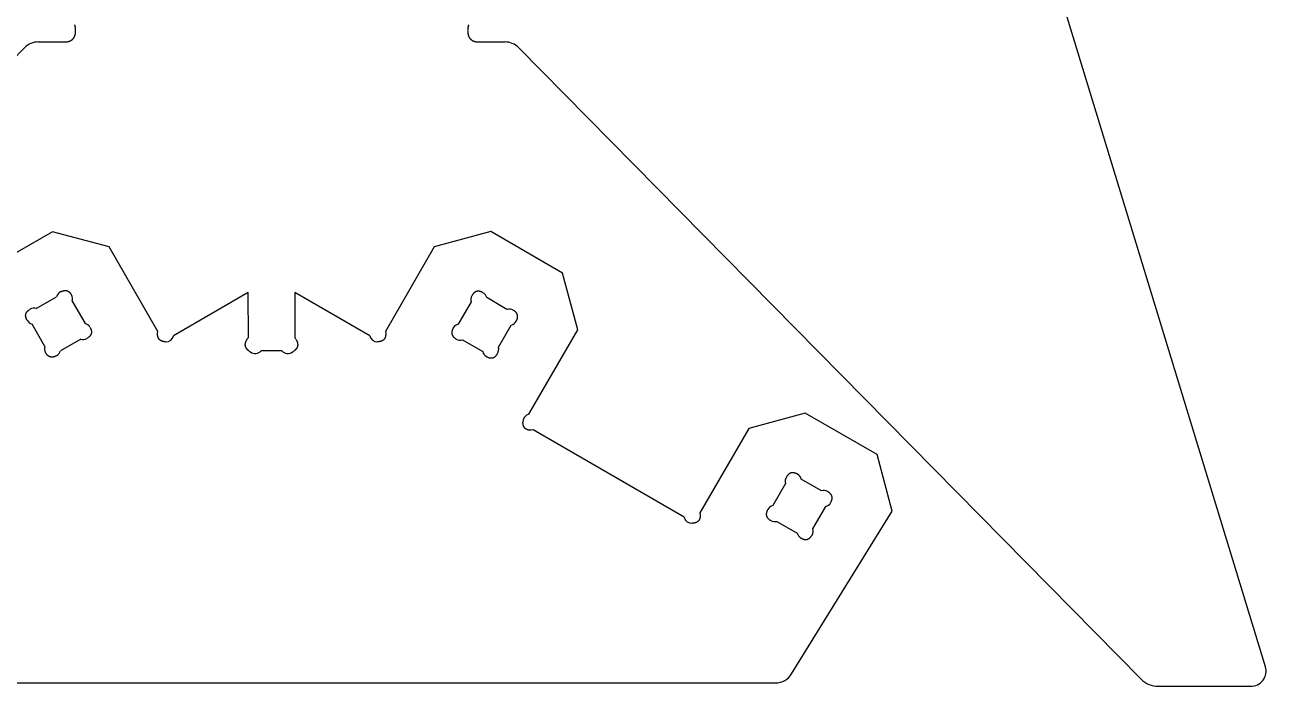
# Model space of a CAD drawing. Extents: x 0 to 2438, y 0 to 1220.
# Drawn here: x 1164 to 1688, y 666 to 945 of the extents above; entities that cross this region are included whole.
import ezdxf

# ---------------------------------------------------------------- set-up
doc = ezdxf.new("R2010")
doc.units = 0
doc.header["$MEASUREMENT"] = 0
doc.layers.add('PROFILE_-_OUTSIDE', color=18, linetype='CONTINUOUS')

msp = doc.modelspace()

# ---------------------------------------------------------------- linework, layer by layer
at = {"layer": 'PROFILE_-_OUTSIDE', "color": 18}
for p, q in [((1687.58, 674.51), (1529.27, 1192.89)), ((1170, 937.79), (1180.93, 937.79)), ((1355.91, 937.79), (1366.83, 937.79)), ((901.65, 669.29), (1164.31, 935.41)), ((1372.53, 935.41), (1635.19, 669.29)), ((1175.97, 857.84), (1145.71, 840.39)), ((1199.82, 851.44), (1175.97, 857.84)), ((1360.86, 857.85), (1337.01, 851.44)), ((1391.11, 840.39), (1360.86, 857.85)), ((1220.4, 815.77), (1199.82, 851.44)), ((1337.01, 851.44), (1316.43, 815.77)), ((1397.52, 816.54), (1391.11, 840.39)), ((1258.57, 832.19), (1227.02, 813.99)), ((1258.58, 813.13), (1258.57, 832.19)), ((1309.81, 813.99), (1278.13, 832.22)), ((1278.13, 832.22), (1278.13, 813.14)), ((1220.28, 814.88), (1220.4, 815.77)), ((1316.43, 815.77), (1316.55, 814.88)), ((1376.94, 780.88), (1397.52, 816.54)), ((1272.68, 807.68), (1264.02, 807.68)), ((1493.49, 781.36), (1469.64, 774.96)), ((1523.75, 763.91), (1493.49, 781.36)), ((1469.64, 774.96), (1449.07, 739.29)), ((1378.72, 774.26), (1377.83, 774.14)), ((1442.45, 737.51), (1378.72, 774.26)), ((1530.15, 740.06), (1523.75, 763.91)), ((1449.07, 739.29), (1449.19, 738.4)), ((1487.74, 671.52), (1530.15, 740.06)), ((1055.91, 667.7), (1480.93, 667.72)), ((1642.32, 666.31), (1680.35, 666.31)), ((1680.35, 666.31), (1681.22, 666.31))]:
    msp.add_line(p, q, dxfattribs=at)
at = {"layer": 'PROFILE_-_OUTSIDE', "color": 30}
for p, q in [((1169.16, 825.49), (1177.72, 830.38)), ((1184.34, 828.58), (1189.71, 819.16)), ((1352.52, 828.25), (1347.11, 818.86)), ((1367.68, 825.11), (1359.14, 830.04)), ((1172.73, 809.46), (1167.35, 818.88)), ((1364.05, 809.1), (1369.46, 818.49)), ((1187.91, 812.55), (1179.35, 807.66)), ((1348.89, 812.24), (1357.43, 807.32)), ((1485.17, 751.76), (1479.75, 742.37)), ((1500.33, 748.62), (1491.79, 753.54)), ((1496.7, 732.6), (1502.11, 742)), ((1481.53, 735.75), (1490.08, 730.82))]:
    msp.add_line(p, q, dxfattribs=at)
at = {"layer": 'PROFILE_-_OUTSIDE', "color": 18}
for points in [[(1180.93, 937.79), (1181.23, 937.79), (1181.51, 937.81), (1181.65, 937.82), (1181.79, 937.83), (1181.92, 937.85), (1182.06, 937.87), (1182.19, 937.89), (1182.32, 937.91), (1182.44, 937.93), (1182.57, 937.96), (1182.69, 937.99), (1182.8, 938.02), (1182.92, 938.05), (1183.04, 938.09), (1183.15, 938.13), (1183.26, 938.17), (1183.36, 938.21), (1183.47, 938.26), (1183.57, 938.31), (1183.67, 938.36), (1183.77, 938.41), (1183.86, 938.47), (1183.96, 938.52), (1184.05, 938.58), (1184.13, 938.65), (1184.22, 938.71), (1184.3, 938.78), (1184.38, 938.85), (1184.46, 938.92), (1184.54, 938.99), (1184.61, 939.07), (1184.69, 939.15), (1184.75, 939.23), (1184.82, 939.31), (1184.89, 939.4), (1184.95, 939.49), (1185.01, 939.58), (1185.07, 939.67), (1185.12, 939.77), (1185.17, 939.86), (1185.22, 939.96), (1185.27, 940.07), (1185.32, 940.17), (1185.36, 940.28), (1185.4, 940.39), (1185.44, 940.5), (1185.48, 940.61), (1185.51, 940.73), (1185.54, 940.85), (1185.57, 940.97), (1185.6, 941.09), (1185.63, 941.22), (1185.65, 941.35), (1185.67, 941.48), (1185.69, 941.61), (1185.7, 941.74), (1185.71, 941.88), (1185.72, 942.02), (1185.74, 942.31), (1185.74, 942.6)], [(1185.74, 942.6), (1185.74, 942.9), (1185.72, 943.19), (1185.71, 943.33), (1185.7, 943.46), (1185.69, 943.6), (1185.67, 943.73), (1185.65, 943.86), (1185.63, 943.99), (1185.6, 944.12), (1185.57, 944.24), (1185.54, 944.36), (1185.51, 944.48), (1185.48, 944.6), (1185.44, 944.71), (1185.4, 944.82), (1185.36, 944.93), (1185.32, 945.04)], [(1351.52, 945.04), (1351.47, 944.93), (1351.43, 944.82), (1351.39, 944.71), (1351.36, 944.6), (1351.32, 944.48), (1351.29, 944.36), (1351.26, 944.24), (1351.24, 944.12), (1351.21, 943.99), (1351.19, 943.86), (1351.17, 943.73), (1351.15, 943.6), (1351.14, 943.46), (1351.12, 943.33), (1351.11, 943.19), (1351.1, 942.9), (1351.09, 942.6)], [(1351.09, 942.6), (1351.1, 942.31), (1351.11, 942.02), (1351.12, 941.88), (1351.14, 941.74), (1351.15, 941.61), (1351.17, 941.48), (1351.19, 941.35), (1351.21, 941.22), (1351.24, 941.09), (1351.26, 940.97), (1351.29, 940.85), (1351.32, 940.73), (1351.36, 940.61), (1351.39, 940.5), (1351.43, 940.39), (1351.47, 940.28), (1351.52, 940.17), (1351.56, 940.07), (1351.61, 939.96), (1351.66, 939.86), (1351.72, 939.77), (1351.77, 939.67), (1351.83, 939.58), (1351.89, 939.49), (1351.95, 939.4), (1352.02, 939.31), (1352.08, 939.23), (1352.15, 939.15), (1352.22, 939.07), (1352.3, 938.99), (1352.37, 938.92), (1352.45, 938.85), (1352.53, 938.78), (1352.62, 938.71), (1352.7, 938.65), (1352.79, 938.58), (1352.88, 938.52), (1352.97, 938.47), (1353.07, 938.41), (1353.17, 938.36), (1353.27, 938.31), (1353.37, 938.26), (1353.47, 938.21), (1353.58, 938.17), (1353.69, 938.13), (1353.8, 938.09), (1353.92, 938.05), (1354.03, 938.02), (1354.15, 937.99), (1354.27, 937.96), (1354.39, 937.93), (1354.52, 937.91), (1354.65, 937.89), (1354.78, 937.87), (1354.91, 937.85), (1355.05, 937.83), (1355.18, 937.82), (1355.32, 937.81), (1355.61, 937.79), (1355.91, 937.79)], [(1223.71, 811.45), (1223.5, 811.46), (1223.29, 811.47), (1223.2, 811.47), (1223.1, 811.48), (1223, 811.49), (1222.91, 811.51), (1222.81, 811.52), (1222.72, 811.54), (1222.63, 811.55), (1222.54, 811.57), (1222.46, 811.59), (1222.37, 811.62), (1222.29, 811.64), (1222.21, 811.67), (1222.13, 811.69), (1222.05, 811.72), (1221.98, 811.75), (1221.9, 811.79), (1221.83, 811.82), (1221.76, 811.86), (1221.69, 811.9), (1221.62, 811.93), (1221.55, 811.98), (1221.49, 812.02), (1221.43, 812.06), (1221.37, 812.11), (1221.31, 812.16), (1221.25, 812.21), (1221.19, 812.26), (1221.14, 812.31), (1221.09, 812.36), (1221.03, 812.42), (1220.99, 812.48), (1220.94, 812.54), (1220.89, 812.6), (1220.85, 812.66), (1220.8, 812.73), (1220.76, 812.79), (1220.72, 812.86), (1220.69, 812.93), (1220.65, 813), (1220.62, 813.07), (1220.58, 813.15), (1220.55, 813.22), (1220.52, 813.3), (1220.5, 813.38), (1220.47, 813.46), (1220.45, 813.55), (1220.42, 813.63), (1220.4, 813.72), (1220.38, 813.8), (1220.36, 813.89), (1220.35, 813.98), (1220.33, 814.08), (1220.32, 814.17), (1220.31, 814.27), (1220.3, 814.37), (1220.29, 814.47), (1220.28, 814.67), (1220.28, 814.88)], [(1259.46, 807.13), (1259.25, 807.26), (1259.05, 807.38), (1258.96, 807.45), (1258.87, 807.51), (1258.78, 807.58), (1258.69, 807.65), (1258.61, 807.71), (1258.52, 807.78), (1258.45, 807.85), (1258.37, 807.92), (1258.3, 807.99), (1258.23, 808.06), (1258.16, 808.13), (1258.09, 808.2), (1258.03, 808.28), (1257.97, 808.35), (1257.91, 808.42), (1257.85, 808.5), (1257.8, 808.58), (1257.75, 808.65), (1257.7, 808.73), (1257.66, 808.81), (1257.62, 808.89), (1257.58, 808.97), (1257.54, 809.05), (1257.51, 809.13), (1257.48, 809.21), (1257.45, 809.29), (1257.42, 809.37), (1257.4, 809.46), (1257.38, 809.54), (1257.36, 809.62), (1257.34, 809.71), (1257.33, 809.8), (1257.32, 809.88), (1257.31, 809.97), (1257.3, 810.06), (1257.3, 810.15), (1257.3, 810.24), (1257.3, 810.33), (1257.31, 810.42), (1257.32, 810.51), (1257.33, 810.61), (1257.34, 810.7), (1257.35, 810.79), (1257.37, 810.89), (1257.39, 810.98), (1257.42, 811.08), (1257.44, 811.18), (1257.47, 811.27), (1257.5, 811.37), (1257.54, 811.47), (1257.57, 811.57), (1257.61, 811.67), (1257.65, 811.77), (1257.7, 811.87), (1257.75, 811.98), (1257.79, 812.08), (1257.9, 812.29), (1258.02, 812.5)], [(1278.68, 812.5), (1278.8, 812.29), (1278.9, 812.08), (1278.95, 811.98), (1279, 811.87), (1279.05, 811.77), (1279.09, 811.67), (1279.13, 811.57), (1279.16, 811.47), (1279.2, 811.37), (1279.23, 811.27), (1279.26, 811.18), (1279.28, 811.08), (1279.31, 810.98), (1279.33, 810.89), (1279.34, 810.79), (1279.36, 810.7), (1279.37, 810.61), (1279.38, 810.51), (1279.39, 810.42), (1279.4, 810.33), (1279.4, 810.24), (1279.4, 810.15), (1279.4, 810.06), (1279.39, 809.97), (1279.38, 809.88), (1279.37, 809.8), (1279.36, 809.71), (1279.34, 809.63), (1279.32, 809.54), (1279.3, 809.46), (1279.28, 809.37), (1279.25, 809.29), (1279.22, 809.21), (1279.19, 809.13), (1279.16, 809.05), (1279.12, 808.97), (1279.08, 808.89), (1279.04, 808.81), (1278.99, 808.73), (1278.95, 808.65), (1278.9, 808.58), (1278.84, 808.5), (1278.79, 808.43), (1278.73, 808.35), (1278.67, 808.28), (1278.61, 808.2), (1278.54, 808.13), (1278.47, 808.06), (1278.4, 807.99), (1278.33, 807.92), (1278.25, 807.85), (1278.17, 807.78), (1278.09, 807.71), (1278.01, 807.65), (1277.92, 807.58), (1277.83, 807.51), (1277.74, 807.45), (1277.65, 807.38), (1277.45, 807.26), (1277.24, 807.13)], [(1316.55, 814.88), (1316.55, 814.67), (1316.54, 814.47), (1316.53, 814.37), (1316.52, 814.27), (1316.51, 814.18), (1316.5, 814.08), (1316.48, 813.99), (1316.47, 813.9), (1316.45, 813.81), (1316.43, 813.72), (1316.41, 813.63), (1316.39, 813.55), (1316.36, 813.47), (1316.34, 813.38), (1316.31, 813.3), (1316.28, 813.23), (1316.25, 813.15), (1316.22, 813.08), (1316.18, 813), (1316.15, 812.93), (1316.11, 812.86), (1316.07, 812.79), (1316.03, 812.73), (1315.98, 812.66), (1315.94, 812.6), (1315.89, 812.54), (1315.85, 812.48), (1315.8, 812.42), (1315.75, 812.37), (1315.69, 812.31), (1315.64, 812.26), (1315.58, 812.21), (1315.53, 812.16), (1315.47, 812.11), (1315.4, 812.07), (1315.34, 812.02), (1315.28, 811.98), (1315.21, 811.94), (1315.14, 811.9), (1315.07, 811.86), (1315, 811.82), (1314.93, 811.79), (1314.86, 811.76), (1314.78, 811.73), (1314.7, 811.7), (1314.62, 811.67), (1314.54, 811.64), (1314.46, 811.62), (1314.37, 811.6), (1314.29, 811.58), (1314.2, 811.56), (1314.11, 811.54), (1314.02, 811.52), (1313.93, 811.51), (1313.83, 811.5), (1313.73, 811.49), (1313.64, 811.48), (1313.54, 811.47), (1313.33, 811.46), (1313.12, 811.46)], [(1377.83, 774.14), (1377.62, 774.14), (1377.42, 774.15), (1377.32, 774.16), (1377.22, 774.17), (1377.12, 774.18), (1377.03, 774.19), (1376.94, 774.21), (1376.84, 774.22), (1376.76, 774.24), (1376.67, 774.26), (1376.58, 774.28), (1376.5, 774.3), (1376.41, 774.33), (1376.33, 774.35), (1376.25, 774.38), (1376.17, 774.41), (1376.1, 774.44), (1376.02, 774.47), (1375.95, 774.51), (1375.88, 774.54), (1375.81, 774.58), (1375.74, 774.62), (1375.68, 774.66), (1375.61, 774.7), (1375.55, 774.75), (1375.49, 774.8), (1375.43, 774.84), (1375.37, 774.89), (1375.32, 774.94), (1375.26, 775), (1375.21, 775.05), (1375.16, 775.11), (1375.11, 775.16), (1375.06, 775.22), (1375.01, 775.28), (1374.97, 775.35), (1374.93, 775.41), (1374.89, 775.48), (1374.85, 775.55), (1374.81, 775.62), (1374.77, 775.69), (1374.74, 775.76), (1374.71, 775.83), (1374.67, 775.91), (1374.65, 775.99), (1374.62, 776.07), (1374.59, 776.15), (1374.57, 776.23), (1374.54, 776.32), (1374.52, 776.4), (1374.5, 776.49), (1374.49, 776.58), (1374.47, 776.67), (1374.46, 776.76), (1374.44, 776.86), (1374.43, 776.95), (1374.42, 777.05), (1374.42, 777.15), (1374.41, 777.36), (1374.4, 777.57)], [(1449.19, 738.4), (1449.18, 738.19), (1449.17, 737.98), (1449.17, 737.88), (1449.16, 737.79), (1449.15, 737.69), (1449.13, 737.6), (1449.12, 737.5), (1449.1, 737.41), (1449.08, 737.32), (1449.07, 737.23), (1449.04, 737.15), (1449.02, 737.06), (1449, 736.98), (1448.97, 736.9), (1448.94, 736.82), (1448.91, 736.74), (1448.88, 736.67), (1448.85, 736.59), (1448.82, 736.52), (1448.78, 736.45), (1448.74, 736.38), (1448.7, 736.31), (1448.66, 736.24), (1448.62, 736.18), (1448.58, 736.12), (1448.53, 736.05), (1448.48, 736), (1448.43, 735.94), (1448.38, 735.88), (1448.33, 735.83), (1448.27, 735.77), (1448.22, 735.72), (1448.16, 735.67), (1448.1, 735.63), (1448.04, 735.58), (1447.98, 735.54), (1447.91, 735.49), (1447.85, 735.45), (1447.78, 735.41), (1447.71, 735.38), (1447.64, 735.34), (1447.57, 735.3), (1447.49, 735.27), (1447.41, 735.24), (1447.34, 735.21), (1447.26, 735.18), (1447.18, 735.16), (1447.09, 735.13), (1447.01, 735.11), (1446.92, 735.09), (1446.83, 735.07), (1446.74, 735.05), (1446.65, 735.04), (1446.56, 735.02), (1446.47, 735.01), (1446.37, 735), (1446.27, 734.99), (1446.17, 734.98), (1445.97, 734.97), (1445.76, 734.97)]]:
    msp.add_lwpolyline(points, dxfattribs=at)
at = {"layer": 'PROFILE_-_OUTSIDE', "color": 30}
for points in [[(1179.33, 832.46), (1179.51, 832.56), (1179.7, 832.65), (1179.79, 832.69), (1179.88, 832.74), (1179.96, 832.77), (1180.05, 832.81), (1180.14, 832.84), (1180.23, 832.87), (1180.31, 832.9), (1180.4, 832.93), (1180.49, 832.96), (1180.57, 832.98), (1180.65, 833), (1180.74, 833.02), (1180.82, 833.03), (1180.9, 833.04), (1180.98, 833.06), (1181.06, 833.06), (1181.14, 833.07), (1181.22, 833.07), (1181.3, 833.08), (1181.38, 833.08), (1181.46, 833.07), (1181.54, 833.07), (1181.61, 833.06), (1181.69, 833.05), (1181.76, 833.04), (1181.84, 833.02), (1181.91, 833.01), (1181.99, 832.99), (1182.06, 832.97), (1182.13, 832.94), (1182.2, 832.92), (1182.27, 832.89), (1182.34, 832.86), (1182.41, 832.83), (1182.48, 832.79), (1182.55, 832.76), (1182.62, 832.72), (1182.69, 832.68), (1182.75, 832.63), (1182.82, 832.58), (1182.88, 832.54), (1182.95, 832.49), (1183.01, 832.43), (1183.08, 832.38), (1183.14, 832.32), (1183.2, 832.26), (1183.26, 832.2), (1183.32, 832.13), (1183.38, 832.07), (1183.44, 832), (1183.5, 831.93), (1183.56, 831.85), (1183.62, 831.78), (1183.68, 831.7), (1183.73, 831.62), (1183.79, 831.53), (1183.9, 831.36), (1184.01, 831.18)], [(1357.54, 832.12), (1357.36, 832.22), (1357.18, 832.31), (1357.09, 832.36), (1357, 832.4), (1356.91, 832.43), (1356.82, 832.47), (1356.73, 832.51), (1356.64, 832.54), (1356.56, 832.57), (1356.47, 832.59), (1356.39, 832.62), (1356.3, 832.64), (1356.22, 832.66), (1356.14, 832.68), (1356.05, 832.7), (1355.97, 832.71), (1355.89, 832.72), (1355.81, 832.73), (1355.73, 832.74), (1355.65, 832.74), (1355.57, 832.74), (1355.49, 832.74), (1355.41, 832.74), (1355.34, 832.73), (1355.26, 832.73), (1355.18, 832.72), (1355.11, 832.71), (1355.03, 832.69), (1354.96, 832.68), (1354.89, 832.66), (1354.81, 832.64), (1354.74, 832.61), (1354.67, 832.59), (1354.6, 832.56), (1354.53, 832.53), (1354.46, 832.5), (1354.39, 832.46), (1354.32, 832.43), (1354.25, 832.39), (1354.19, 832.35), (1354.12, 832.3), (1354.05, 832.26), (1353.99, 832.21), (1353.92, 832.16), (1353.86, 832.11), (1353.79, 832.05), (1353.73, 831.99), (1353.67, 831.93), (1353.61, 831.87), (1353.55, 831.81), (1353.48, 831.74), (1353.42, 831.67), (1353.37, 831.6), (1353.31, 831.53), (1353.25, 831.45), (1353.19, 831.37), (1353.13, 831.29), (1353.08, 831.21), (1352.97, 831.04), (1352.86, 830.86)], [(1165.28, 820.48), (1165.18, 820.67), (1165.08, 820.85), (1165.04, 820.94), (1165, 821.03), (1164.96, 821.12), (1164.93, 821.21), (1164.89, 821.3), (1164.86, 821.38), (1164.83, 821.47), (1164.81, 821.56), (1164.78, 821.64), (1164.76, 821.73), (1164.74, 821.81), (1164.72, 821.89), (1164.71, 821.98), (1164.69, 822.06), (1164.68, 822.14), (1164.67, 822.22), (1164.67, 822.3), (1164.66, 822.38), (1164.66, 822.46), (1164.66, 822.54), (1164.66, 822.62), (1164.67, 822.69), (1164.68, 822.77), (1164.69, 822.85), (1164.7, 822.92), (1164.71, 823), (1164.73, 823.07), (1164.75, 823.14), (1164.77, 823.22), (1164.79, 823.29), (1164.82, 823.36), (1164.85, 823.43), (1164.88, 823.5), (1164.91, 823.57), (1164.94, 823.64), (1164.98, 823.71), (1165.02, 823.78), (1165.06, 823.84), (1165.11, 823.91), (1165.15, 823.98), (1165.2, 824.04), (1165.25, 824.11), (1165.3, 824.17), (1165.36, 824.23), (1165.42, 824.3), (1165.48, 824.36), (1165.54, 824.42), (1165.6, 824.48), (1165.67, 824.54), (1165.74, 824.6), (1165.81, 824.66), (1165.88, 824.72), (1165.96, 824.78), (1166.04, 824.83), (1166.12, 824.89), (1166.2, 824.95), (1166.37, 825.06), (1166.56, 825.16)], [(1371.55, 820.09), (1371.65, 820.27), (1371.74, 820.46), (1371.78, 820.55), (1371.83, 820.64), (1371.86, 820.72), (1371.9, 820.81), (1371.93, 820.9), (1371.97, 820.99), (1372, 821.07), (1372.02, 821.16), (1372.05, 821.24), (1372.07, 821.33), (1372.09, 821.41), (1372.11, 821.5), (1372.12, 821.58), (1372.14, 821.66), (1372.15, 821.74), (1372.16, 821.82), (1372.17, 821.9), (1372.17, 821.98), (1372.17, 822.06), (1372.17, 822.14), (1372.17, 822.22), (1372.16, 822.3), (1372.16, 822.37), (1372.15, 822.45), (1372.14, 822.52), (1372.12, 822.6), (1372.11, 822.67), (1372.09, 822.75), (1372.07, 822.82), (1372.04, 822.89), (1372.02, 822.96), (1371.99, 823.03), (1371.96, 823.1), (1371.93, 823.17), (1371.89, 823.24), (1371.86, 823.31), (1371.82, 823.38), (1371.78, 823.45), (1371.73, 823.51), (1371.69, 823.58), (1371.64, 823.65), (1371.59, 823.71), (1371.53, 823.77), (1371.48, 823.84), (1371.42, 823.9), (1371.36, 823.96), (1371.3, 824.03), (1371.24, 824.09), (1371.17, 824.15), (1371.1, 824.21), (1371.03, 824.27), (1370.96, 824.33), (1370.88, 824.38), (1370.8, 824.44), (1370.72, 824.5), (1370.64, 824.55), (1370.47, 824.66), (1370.29, 824.77)], [(1191.79, 817.55), (1191.89, 817.37), (1191.98, 817.19), (1192.03, 817.1), (1192.07, 817.01), (1192.1, 816.92), (1192.14, 816.83), (1192.17, 816.74), (1192.21, 816.66), (1192.24, 816.57), (1192.26, 816.48), (1192.29, 816.4), (1192.31, 816.31), (1192.33, 816.23), (1192.35, 816.15), (1192.36, 816.06), (1192.38, 815.98), (1192.39, 815.9), (1192.39, 815.82), (1192.4, 815.74), (1192.41, 815.66), (1192.41, 815.58), (1192.41, 815.5), (1192.4, 815.42), (1192.4, 815.35), (1192.39, 815.27), (1192.38, 815.19), (1192.37, 815.12), (1192.36, 815.04), (1192.34, 814.97), (1192.32, 814.9), (1192.3, 814.82), (1192.28, 814.75), (1192.25, 814.68), (1192.22, 814.61), (1192.19, 814.54), (1192.16, 814.47), (1192.12, 814.4), (1192.09, 814.33), (1192.05, 814.26), (1192.01, 814.2), (1191.96, 814.13), (1191.92, 814.06), (1191.87, 814), (1191.82, 813.93), (1191.76, 813.87), (1191.71, 813.81), (1191.65, 813.74), (1191.59, 813.68), (1191.53, 813.62), (1191.46, 813.56), (1191.4, 813.5), (1191.33, 813.44), (1191.26, 813.38), (1191.18, 813.32), (1191.11, 813.26), (1191.03, 813.21), (1190.95, 813.15), (1190.87, 813.09), (1190.69, 812.98), (1190.51, 812.88)], [(1345.02, 817.26), (1344.92, 817.08), (1344.83, 816.89), (1344.79, 816.8), (1344.74, 816.72), (1344.71, 816.63), (1344.67, 816.54), (1344.64, 816.45), (1344.6, 816.36), (1344.57, 816.28), (1344.55, 816.19), (1344.52, 816.11), (1344.5, 816.02), (1344.48, 815.94), (1344.46, 815.85), (1344.45, 815.77), (1344.43, 815.69), (1344.42, 815.61), (1344.41, 815.53), (1344.41, 815.45), (1344.4, 815.37), (1344.4, 815.29), (1344.4, 815.21), (1344.4, 815.13), (1344.41, 815.06), (1344.41, 814.98), (1344.42, 814.9), (1344.43, 814.83), (1344.45, 814.75), (1344.46, 814.68), (1344.48, 814.6), (1344.5, 814.53), (1344.53, 814.46), (1344.55, 814.39), (1344.58, 814.32), (1344.61, 814.25), (1344.64, 814.18), (1344.68, 814.11), (1344.71, 814.04), (1344.75, 813.97), (1344.79, 813.9), (1344.84, 813.84), (1344.88, 813.77), (1344.93, 813.71), (1344.98, 813.64), (1345.04, 813.58), (1345.09, 813.51), (1345.15, 813.45), (1345.21, 813.39), (1345.27, 813.33), (1345.33, 813.26), (1345.4, 813.2), (1345.47, 813.14), (1345.54, 813.08), (1345.61, 813.03), (1345.69, 812.97), (1345.77, 812.91), (1345.85, 812.85), (1345.93, 812.8), (1346.1, 812.69), (1346.28, 812.58)], [(1177.74, 805.58), (1177.55, 805.48), (1177.37, 805.39), (1177.28, 805.34), (1177.19, 805.3), (1177.1, 805.27), (1177.02, 805.23), (1176.93, 805.2), (1176.84, 805.16), (1176.75, 805.14), (1176.67, 805.11), (1176.58, 805.08), (1176.5, 805.06), (1176.41, 805.04), (1176.33, 805.02), (1176.25, 805.01), (1176.17, 805), (1176.08, 804.98), (1176, 804.98), (1175.92, 804.97), (1175.84, 804.97), (1175.76, 804.96), (1175.69, 804.96), (1175.61, 804.97), (1175.53, 804.97), (1175.45, 804.98), (1175.38, 804.99), (1175.3, 805), (1175.23, 805.02), (1175.15, 805.03), (1175.08, 805.05), (1175.01, 805.07), (1174.94, 805.1), (1174.86, 805.12), (1174.79, 805.15), (1174.72, 805.18), (1174.65, 805.21), (1174.58, 805.25), (1174.52, 805.28), (1174.45, 805.32), (1174.38, 805.36), (1174.31, 805.41), (1174.25, 805.45), (1174.18, 805.5), (1174.12, 805.55), (1174.05, 805.61), (1173.99, 805.66), (1173.93, 805.72), (1173.87, 805.78), (1173.8, 805.84), (1173.74, 805.91), (1173.68, 805.97), (1173.62, 806.04), (1173.56, 806.11), (1173.51, 806.19), (1173.45, 806.26), (1173.39, 806.34), (1173.33, 806.42), (1173.28, 806.51), (1173.17, 806.68), (1173.06, 806.86)], [(1359.03, 805.23), (1359.21, 805.13), (1359.39, 805.04), (1359.48, 805), (1359.57, 804.95), (1359.66, 804.92), (1359.75, 804.88), (1359.84, 804.85), (1359.93, 804.81), (1360.01, 804.78), (1360.1, 804.76), (1360.18, 804.73), (1360.27, 804.71), (1360.35, 804.69), (1360.43, 804.67), (1360.52, 804.66), (1360.6, 804.64), (1360.68, 804.63), (1360.76, 804.62), (1360.84, 804.62), (1360.92, 804.61), (1361, 804.61), (1361.08, 804.61), (1361.16, 804.61), (1361.23, 804.62), (1361.31, 804.62), (1361.39, 804.63), (1361.46, 804.64), (1361.54, 804.66), (1361.61, 804.68), (1361.68, 804.69), (1361.76, 804.71), (1361.83, 804.74), (1361.9, 804.76), (1361.97, 804.79), (1362.04, 804.82), (1362.11, 804.85), (1362.18, 804.89), (1362.25, 804.92), (1362.32, 804.96), (1362.39, 805), (1362.45, 805.05), (1362.52, 805.09), (1362.58, 805.14), (1362.65, 805.19), (1362.71, 805.25), (1362.78, 805.3), (1362.84, 805.36), (1362.9, 805.42), (1362.96, 805.48), (1363.02, 805.54), (1363.09, 805.61), (1363.15, 805.68), (1363.2, 805.75), (1363.26, 805.82), (1363.32, 805.9), (1363.38, 805.98), (1363.44, 806.06), (1363.49, 806.14), (1363.6, 806.31), (1363.71, 806.49)], [(1490.19, 755.62), (1490, 755.73), (1489.82, 755.82), (1489.73, 755.86), (1489.64, 755.9), (1489.55, 755.94), (1489.47, 755.98), (1489.38, 756.01), (1489.29, 756.04), (1489.2, 756.07), (1489.12, 756.1), (1489.03, 756.13), (1488.95, 756.15), (1488.87, 756.17), (1488.78, 756.19), (1488.7, 756.2), (1488.62, 756.22), (1488.54, 756.23), (1488.45, 756.24), (1488.37, 756.24), (1488.3, 756.25), (1488.22, 756.25), (1488.14, 756.25), (1488.06, 756.25), (1487.98, 756.24), (1487.91, 756.24), (1487.83, 756.23), (1487.75, 756.21), (1487.68, 756.2), (1487.61, 756.18), (1487.53, 756.17), (1487.46, 756.14), (1487.39, 756.12), (1487.32, 756.1), (1487.24, 756.07), (1487.17, 756.04), (1487.1, 756.01), (1487.04, 755.97), (1486.97, 755.93), (1486.9, 755.9), (1486.83, 755.85), (1486.76, 755.81), (1486.7, 755.76), (1486.63, 755.72), (1486.57, 755.67), (1486.5, 755.61), (1486.44, 755.56), (1486.38, 755.5), (1486.31, 755.44), (1486.25, 755.38), (1486.19, 755.31), (1486.13, 755.25), (1486.07, 755.18), (1486.01, 755.11), (1485.95, 755.03), (1485.9, 754.96), (1485.84, 754.88), (1485.78, 754.8), (1485.72, 754.72), (1485.61, 754.55), (1485.51, 754.37)], [(1504.19, 743.6), (1504.29, 743.78), (1504.39, 743.96), (1504.43, 744.05), (1504.47, 744.14), (1504.51, 744.23), (1504.55, 744.32), (1504.58, 744.41), (1504.61, 744.5), (1504.64, 744.58), (1504.67, 744.67), (1504.69, 744.75), (1504.72, 744.84), (1504.74, 744.92), (1504.76, 745), (1504.77, 745.09), (1504.78, 745.17), (1504.8, 745.25), (1504.8, 745.33), (1504.81, 745.41), (1504.82, 745.49), (1504.82, 745.57), (1504.82, 745.65), (1504.82, 745.73), (1504.81, 745.8), (1504.8, 745.88), (1504.79, 745.96), (1504.78, 746.03), (1504.77, 746.11), (1504.75, 746.18), (1504.73, 746.25), (1504.71, 746.33), (1504.69, 746.4), (1504.66, 746.47), (1504.64, 746.54), (1504.61, 746.61), (1504.57, 746.68), (1504.54, 746.75), (1504.5, 746.82), (1504.46, 746.89), (1504.42, 746.96), (1504.38, 747.02), (1504.33, 747.09), (1504.28, 747.15), (1504.23, 747.22), (1504.18, 747.28), (1504.13, 747.35), (1504.07, 747.41), (1504.01, 747.47), (1503.95, 747.53), (1503.88, 747.59), (1503.82, 747.66), (1503.75, 747.72), (1503.68, 747.77), (1503.6, 747.83), (1503.53, 747.89), (1503.45, 747.95), (1503.37, 748.01), (1503.29, 748.06), (1503.11, 748.17), (1502.93, 748.28)], [(1477.67, 740.77), (1477.57, 740.58), (1477.48, 740.4), (1477.43, 740.31), (1477.39, 740.22), (1477.35, 740.13), (1477.32, 740.05), (1477.28, 739.96), (1477.25, 739.87), (1477.22, 739.79), (1477.19, 739.7), (1477.17, 739.61), (1477.15, 739.53), (1477.13, 739.45), (1477.11, 739.36), (1477.09, 739.28), (1477.08, 739.2), (1477.07, 739.12), (1477.06, 739.04), (1477.05, 738.96), (1477.05, 738.88), (1477.05, 738.8), (1477.05, 738.72), (1477.05, 738.64), (1477.05, 738.56), (1477.06, 738.49), (1477.07, 738.41), (1477.08, 738.34), (1477.1, 738.26), (1477.11, 738.19), (1477.13, 738.11), (1477.15, 738.04), (1477.17, 737.97), (1477.2, 737.9), (1477.23, 737.83), (1477.26, 737.75), (1477.29, 737.69), (1477.32, 737.62), (1477.36, 737.55), (1477.4, 737.48), (1477.44, 737.41), (1477.48, 737.35), (1477.53, 737.28), (1477.58, 737.21), (1477.63, 737.15), (1477.68, 737.08), (1477.74, 737.02), (1477.79, 736.96), (1477.85, 736.9), (1477.92, 736.83), (1477.98, 736.77), (1478.05, 736.71), (1478.12, 736.65), (1478.19, 736.59), (1478.26, 736.53), (1478.34, 736.48), (1478.41, 736.42), (1478.49, 736.36), (1478.58, 736.31), (1478.75, 736.19), (1478.93, 736.09)], [(1491.67, 728.74), (1491.86, 728.64), (1492.04, 728.55), (1492.13, 728.5), (1492.22, 728.46), (1492.31, 728.42), (1492.4, 728.39), (1492.49, 728.35), (1492.57, 728.32), (1492.66, 728.29), (1492.74, 728.27), (1492.83, 728.24), (1492.91, 728.22), (1493, 728.2), (1493.08, 728.18), (1493.16, 728.16), (1493.25, 728.15), (1493.33, 728.14), (1493.41, 728.13), (1493.49, 728.12), (1493.57, 728.12), (1493.65, 728.12), (1493.73, 728.12), (1493.8, 728.12), (1493.88, 728.12), (1493.96, 728.13), (1494.03, 728.14), (1494.11, 728.15), (1494.18, 728.17), (1494.26, 728.18), (1494.33, 728.2), (1494.4, 728.22), (1494.48, 728.25), (1494.55, 728.27), (1494.62, 728.3), (1494.69, 728.33), (1494.76, 728.36), (1494.83, 728.4), (1494.9, 728.43), (1494.96, 728.47), (1495.03, 728.51), (1495.1, 728.56), (1495.16, 728.6), (1495.23, 728.65), (1495.29, 728.7), (1495.36, 728.75), (1495.42, 728.81), (1495.49, 728.87), (1495.55, 728.93), (1495.61, 728.99), (1495.67, 729.05), (1495.73, 729.12), (1495.79, 729.19), (1495.85, 729.26), (1495.91, 729.33), (1495.97, 729.41), (1496.03, 729.49), (1496.08, 729.57), (1496.14, 729.65), (1496.25, 729.82), (1496.36, 730)]]:
    msp.add_lwpolyline(points, dxfattribs=at)
at = {"layer": 'PROFILE_-_OUTSIDE', "color": 18}
for centre, radius, start, end in [((1169.88, 930.09), 7.7, 89.0752, 136.298), ((1366.96, 930.09), 7.7, 43.6985, 90.9263), ((1223.95, 814.56), 3.12, 265.5294, 349.4422), ((1259.61, 811.67), 1.8, 125.253, 152.4589), ((1277.02, 811.63), 1.87, 27.6311, 53.5948), ((1312.88, 814.57), 3.12, 190.5679, 274.4753), ((1261.44, 809.86), 3.37, 233.8988, 319.8474), ((1275.25, 809.86), 3.37, 220.1944, 306.0709), ((1377.51, 777.81), 3.12, 100.542, 184.4796), ((1445.51, 738.08), 3.12, 190.5568, 274.4743), ((1481.2, 675.24), 7.53, 267.9795, 330.3573), ((1681.86, 672.6), 6.03, 321.9405, 18.5127), ((1642.17, 675.96), 9.65, 223.7019, 270.9265), ((1681.52, 672.61), 6.31, 267.2646, 323.7465)]:
    msp.add_arc(centre, radius, start, end, dxfattribs=at)
at = {"layer": 'PROFILE_-_OUTSIDE', "color": 30}
for centre, radius, start, end in [((1180.92, 829.56), 3.31, 118.8484, 165.6263), ((1181.16, 829.5), 3.3, 343.8309, 30.627), ((1355.7, 829.16), 3.3, 149.1608, 195.944), ((1355.94, 829.23), 3.3, 14.1291, 60.9581), ((1168.24, 822.32), 3.31, 73.8451, 120.6242), ((1368.59, 821.94), 3.3, 59.1498, 105.955), ((1168.17, 822.08), 3.31, 208.8496, 255.6192), ((1188.89, 815.96), 3.3, 28.8241, 75.6295), ((1347.91, 815.66), 3.3, 104.1406, 150.949), ((1368.66, 821.69), 3.3, 284.1377, 330.9676), ((1188.83, 815.72), 3.3, 253.8341, 300.6352), ((1347.98, 815.42), 3.3, 239.1598, 285.9488), ((1175.91, 808.54), 3.31, 163.8477, 210.6268), ((1176.15, 808.48), 3.3, 298.8419, 345.6327), ((1360.63, 808.12), 3.3, 194.1388, 240.9511), ((1360.87, 808.19), 3.31, 329.1628, 15.9416), ((1488.34, 752.67), 3.3, 149.1555, 195.9505), ((1488.58, 752.74), 3.3, 14.1476, 60.9423), ((1501.24, 745.44), 3.3, 59.1538, 105.9529), ((1501.3, 745.2), 3.3, 284.1444, 330.9609), ((1480.56, 739.17), 3.3, 104.1377, 150.9676), ((1480.62, 738.92), 3.3, 239.1418, 285.9508), ((1493.28, 731.63), 3.3, 194.1207, 240.9669), ((1493.52, 731.7), 3.31, 329.1663, 15.9405)]:
    msp.add_arc(centre, radius, start, end, dxfattribs=at)

doc.saveas('drawing.dxf')
